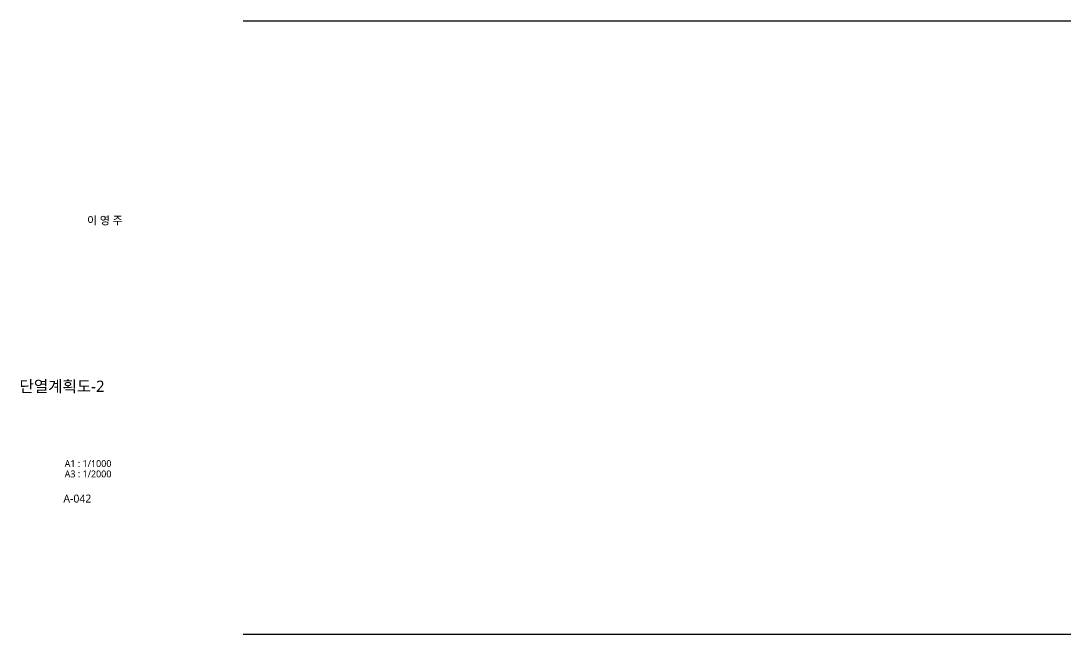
# Model space of a CAD drawing. Header units: millimetres. Extents: x 1037297 to 3512330, y 928637 to 1464837.
# Drawn here: x 2620202 to 3076672, y 928637 to 1196737 of the extents above; entities that cross this region are included whole.
import ezdxf
from ezdxf.enums import TextEntityAlignment as Align

# ---------------------------------------------------------------- set-up
doc = ezdxf.new("R2010")
doc.units = ezdxf.units.MM
doc.header["$LTSCALE"] = 5
doc.header["$MEASUREMENT"] = 0
doc.layers.get('0').update_dxf_attribs({"linetype": 'CONTINUOUS'})
doc.layers.add('A-BORD-TEXT', color=3, linetype='CONTINUOUS', lineweight=25)
doc.styles.add('맑은고딕', font='malgun.ttf')

msp = doc.modelspace()

# ---------------------------------------------------------------- linework, layer by layer
for p, q in [((2717297, 1196737), (3436047, 1196737)), ((2717297, 928637), (3436047, 928637))]:
    msp.add_line(p, q)

# ---------------------------------------------------------------- texts
at = {"layer": 'A-BORD-TEXT', "style": '맑은고딕'}
for s, height, p in [('이 영 주', 3500, (2664683, 1107734)), ('A1 : 1/1000', 3000, (2659784, 1001706)), ('A3 : 1/2000', 3000, (2659784, 997171)), ('A-042', 3500, (2650993, 986135))]:
    msp.add_text(s, height=height, dxfattribs=at).set_placement(p, align=Align.RIGHT)
msp.add_text('단열계획도-2', height=5000, dxfattribs=at).set_placement((2638172, 1036962), align=Align.MIDDLE_CENTER)

doc.saveas('drawing.dxf')
